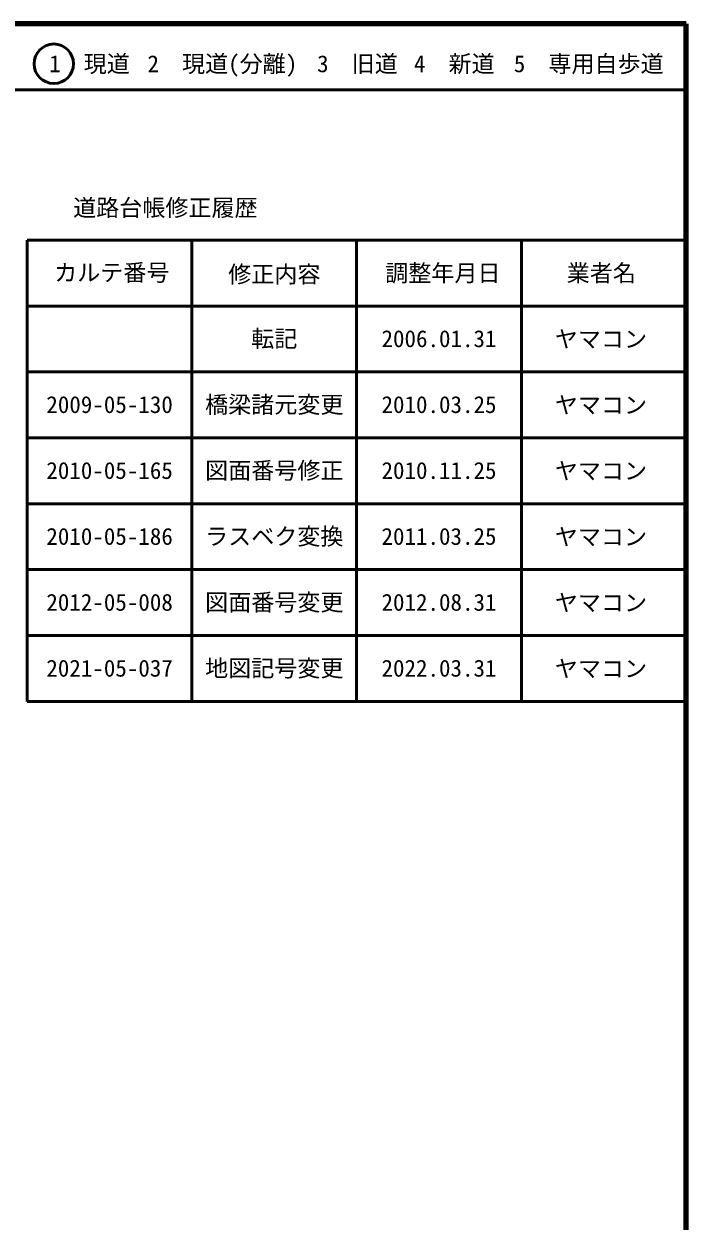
# Model space of a CAD drawing. Units: millimetres on the paper, enlarged 1000 times. Extents: x 40000 to 680000, y 20000 to 380000.
# Drawn here: x 579500 to 680000, y 198357 to 380000 of the extents above; entities that cross this region are included whole.
import ezdxf
from ezdxf.enums import TextEntityAlignment as Align

# ---------------------------------------------------------------- set-up
doc = ezdxf.new("R2010")
doc.units = ezdxf.units.MM
doc.header["$LTSCALE"] = 1000
for name, color, linetype, lineweight in [('M-TTL', 2, 'Continuous', 140), ('M-TTL-FRAM', 2, 'Continuous', 50), ('M-TTL-LINE', 7, 'Continuous', 50)]:
    doc.layers.add(name, color=color, linetype=linetype, lineweight=lineweight)
doc.layers.add('M-TTL-TXT', color=7, linetype='Continuous')
doc.styles.add('ＭＳ ゴシック', font='')
doc.styles.get('ＭＳ ゴシック').set_extended_font_data('MS Gothic')

msp = doc.modelspace()

# ---------------------------------------------------------------- linework, layer by layer
at = {"layer": 'M-TTL'}
for p, q in [((680000, 380000), (40000, 380000)), ((680000, 20000), (680000, 380000))]:
    msp.add_line(p, q, dxfattribs=at)
at = {"layer": 'M-TTL-FRAM'}
for p, q in [((580000, 347197), (680000, 347197)), ((580000, 347197), (580000, 277197)), ((580000, 277197), (680000, 277197))]:
    msp.add_line(p, q, dxfattribs=at)
at = {"layer": 'M-TTL-LINE'}
for p, q in [((40000, 370000), (680000, 370000)), ((605000, 347197), (605000, 277197)), ((630000, 347197), (630000, 277197)), ((655000, 347197), (655000, 277197)), ((580000, 337197), (680000, 337197)), ((580000, 327197), (680000, 327197)), ((580000, 317197), (680000, 317197)), ((580000, 307197), (680000, 307197)), ((580000, 297197), (680000, 297197)), ((580000, 287197), (680000, 287197))]:
    msp.add_line(p, q, dxfattribs=at)
msp.add_circle((584031, 373958), 3000, dxfattribs=at)

# ---------------------------------------------------------------- texts
at = {"layer": 'M-TTL-TXT', "style": 'ＭＳ ゴシック'}
for s, p in [('1\u3000現道', (589448, 373958)), ('2\u3000現道(分離)', (609619, 373958)), ('3\u3000旧道', (630121, 373958)), ('4\u3000新道', (644824, 373958)), ('5\u3000専用自歩道', (665228, 373958)), ('道路台帳修正履歴', (600968, 352113)), ('カルテ番号', (592839, 342277)), ('修正内容', (617509, 342023)), ('調整年月日', (643089, 342197)), ('業者名', (667134, 342197)), ('転記', (617500, 332245)), ('2006.01.31', (642500, 332245)), ('ヤマコン', (667077, 332189)), ('2009-05-130', (592500, 322245)), ('橋梁諸元変更', (617500, 322245)), ('2010.03.25', (642500, 322245)), ('ヤマコン', (667077, 322189)), ('2010-05-165', (592500, 312245)), ('図面番号修正', (617500, 312245)), ('2010.11.25', (642500, 312245)), ('ヤマコン', (667077, 312189)), ('2010-05-186', (592500, 302245)), ('ラスベク変換', (617500, 302245)), ('2011.03.25', (642500, 302245)), ('ヤマコン', (667077, 302189)), ('2012-05-008', (592500, 292245)), ('図面番号変更', (617500, 292245)), ('2012.08.31', (642500, 292245)), ('ヤマコン', (667077, 292189)), ('2021-05-037', (592500, 282245)), ('地図記号変更', (617500, 282245)), ('2022.03.31', (642500, 282245)), ('ヤマコン', (667077, 282189))]:
    msp.add_text(s, height=2566, dxfattribs=at).set_placement(p, align=Align.MIDDLE_CENTER)

doc.saveas('drawing.dxf')
